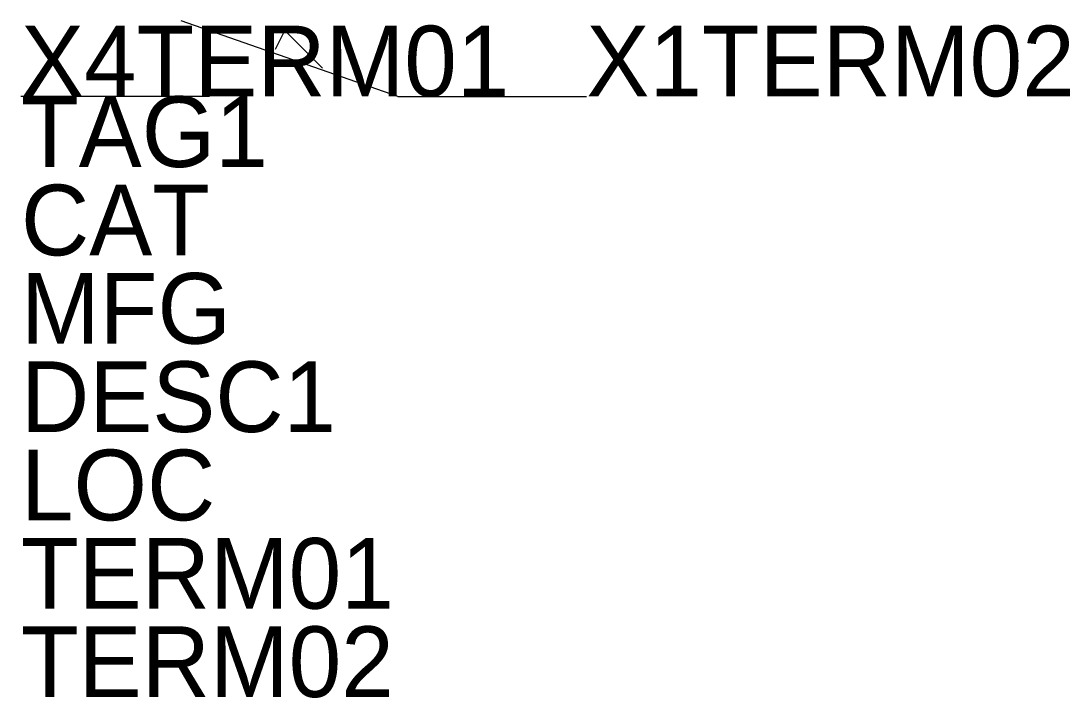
# Model space of a CAD drawing. Extents: x -0.5 to 1.36, y -1.13 to 0.07.
import ezdxf

# ---------------------------------------------------------------- set-up
doc = ezdxf.new("R2010")
doc.units = 0
doc.layers.get('0').update_dxf_attribs({"linetype": 'CONTINUOUS'})

msp = doc.modelspace()

# ---------------------------------------------------------------- linework, layer by layer
for p, q in [((0.16667, -0.06667), (-0.21667, 0.06667)), ((-0.05, 0.01667), (-0.03333, 0.05)), ((-0.03333, 0.05), (0.03333, -0.01667)), ((-0.16667, -0.06667), (-0.5, -0.06667)), ((0.16667, -0.06667), (0.5, -0.06667))]:
    msp.add_line(p, q)

# ---------------------------------------------------------------- texts
at = {"flags": 1}
for tag, p in [('X4TERM01', (-0.5, -0.06667)), ('X1TERM02', (0.5, -0.06667))]:
    msp.add_attdef(tag, p, '', height=0.125, dxfattribs=at)
for tag, p in [('TAG1', (-0.5, -0.19167)), ('CAT', (-0.5, -0.34792)), ('MFG', (-0.5, -0.50417)), ('DESC1', (-0.5, -0.66042)), ('LOC', (-0.5, -0.81667)), ('TERM01', (-0.5, -0.97292)), ('TERM02', (-0.5, -1.12917))]:
    msp.add_attdef(tag, p, '', height=0.125)

doc.saveas('drawing.dxf')
